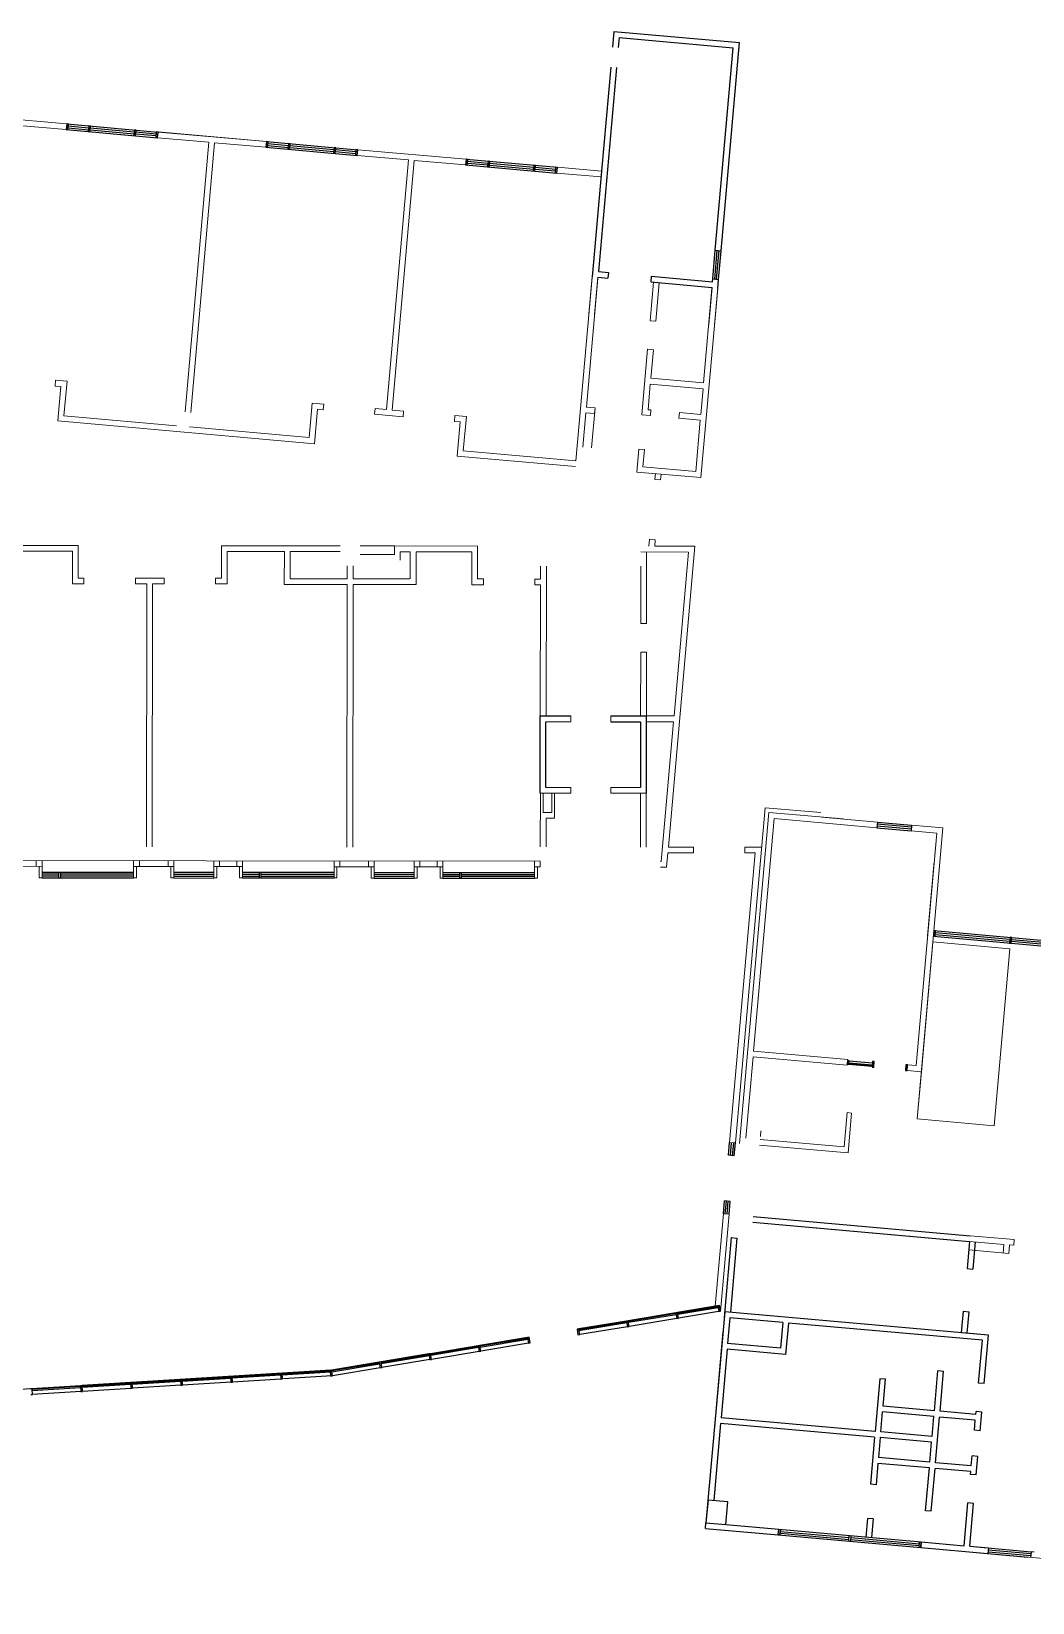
# Model space of a CAD drawing. Header units: millimetres. Extents: x 11680833 to 11851339, y -6212777 to -6078411.
# Drawn here: x 11752600 to 11787564, y -6206407 to -6151557 of the extents above; entities that cross this region are included whole.
import ezdxf

# ---------------------------------------------------------------- set-up
doc = ezdxf.new("R2010")
doc.units = ezdxf.units.MM
doc.header["$LTSCALE"] = 10
for name, color, linetype in [('$1$A-A-建筑索引', 3, 'Continuous'), ('A—墙体', 7, 'Continuous'), ('A—门窗', 135, 'Continuous')]:
    doc.layers.add(name, color=color, linetype=linetype)
for name, color, linetype, lineweight in [('E1-RI-2F$0$A-WALL', 7, 'Continuous', 5), ('E1-RI-2F$0$AUDIT_D_131110141545-10', 7, 'Continuous', 5), ('E1-RV-2F$0$$2$A-WALL', 7, 'Continuous', 5), ('E1-RV-2F$0$A-WALL', 7, 'Continuous', 5)]:
    doc.layers.add(name, color=color, linetype=linetype, lineweight=lineweight)
doc.layers.get('$1$A-A-建筑索引').off()
doc.layers.get('0').off()
doc.styles.add('E1-RV-2F$0$ECADI', font='hzs.shx', dxfattribs={"width": 0.7, "bigfont": 'hztxt.shx'})

# ---------------------------------------------------------------- blocks, each defined once
blk = doc.blocks.new('E1-RV-2F')
at = {"layer": 'E1-RV-2F$0$$2$A-WALL'}
for p, q in [((11772943, -6151557), (11772895, -6152105)), ((11772943, -6151557), (11777326, -6151944)), ((11773125, -6151774), (11773094, -6152122)), ((11773125, -6151774), (11777109, -6152126)), ((11776484, -6159198), (11777109, -6152126)), ((11776683, -6159216), (11777326, -6151944)), ((11773032, -6152820), (11772402, -6159942)), ((11772833, -6152802), (11772511, -6156438)), ((11772511, -6156438), (11772186, -6160119)), ((11776484, -6159198), (11776683, -6159216)), ((11772385, -6160141), (11772733, -6160172)), ((11772402, -6159942), (11772751, -6159973)), ((11772751, -6159973), (11772733, -6160172)), ((11774245, -6160105), (11774228, -6160304)), ((11774245, -6160105), (11776387, -6160294)), ((11774228, -6160304), (11776369, -6160493)), ((11776387, -6160294), (11776396, -6160195)), ((11776396, -6160195), (11776595, -6160212)), ((11776566, -6160536), (11776595, -6160212)), ((11770370, -6178155), (11770370, -6175455)), ((11770370, -6175455), (11771438, -6175455)), ((11772838, -6175455), (11774070, -6175455)), ((11774070, -6175455), (11774070, -6178155)), ((11770570, -6177955), (11770570, -6175655)), ((11772838, -6175655), (11773870, -6175655)), ((11773870, -6175655), (11773870, -6177955)), ((11771438, -6178155), (11770370, -6178155)), ((11771438, -6177955), (11770570, -6177955)), ((11773870, -6177955), (11772838, -6177955)), ((11774070, -6178155), (11772838, -6178155))]:
    blk.add_line(p, q, dxfattribs=at)
at = {"layer": 'E1-RV-2F$0$A-WALL'}
for p, q in [((11772186, -6160119), (11772071, -6161418)), ((11772385, -6160141), (11772270, -6161435)), ((11776255, -6161787), (11776369, -6160493)), ((11776454, -6161805), (11776569, -6160506)), ((11771438, -6175655), (11771438, -6175455)), ((11772838, -6175655), (11772838, -6175455)), ((11770570, -6175655), (11771438, -6175655)), ((11771438, -6177955), (11771438, -6178155)), ((11772838, -6177955), (11772838, -6178155)), ((11777810, -6192928), (11785380, -6193599)), ((11777792, -6193127), (11784964, -6193763)), ((11777792, -6193127), (11785362, -6193798)), ((11777042, -6193663), (11776795, -6196452)), ((11777241, -6193680), (11777011, -6196270)), ((11777042, -6193663), (11777241, -6193680)), ((11785362, -6193798), (11785278, -6194745)), ((11785562, -6193816), (11785478, -6194762)), ((11776918, -6195057), (11776918, -6195057)), ((11785278, -6194745), (11785478, -6194762)), ((11785080, -6196986), (11785146, -6196239)), ((11785146, -6196239), (11785345, -6196256)), ((11785279, -6197003), (11785345, -6196256))]:
    blk.add_line(p, q, dxfattribs=at)
at = {"color": 4, "style": 'E1-RV-2F$0$ECADI', "width": 0.7}
for tag, p in [('无障碍客梯', (11721336, -6174036, 0)), ('货梯', (11717277, -6174958))]:
    blk.add_attdef(tag, p, '', height=450, rotation=11.9526, dxfattribs=at)
blk = doc.blocks.new('E1-RI-2F$0$RECTANGULAR_MULLION_-_60_R')
at = {"layer": 'A—门窗'}
for p, q in [((-30, 75), (30, 75)), ((-30, -125), (-30, 75)), ((30, 75), (30, -125)), ((30, -125), (-30, -125))]:
    blk.add_line(p, q, dxfattribs=at)

msp = doc.modelspace()

# ---------------------------------------------------------------- linework, layer by layer
at = {"layer": 'A—墙体'}
for p, q in [((11772943, -6151557), (11772895, -6152105)), ((11772943, -6151557), (11777326, -6151944)), ((11773125, -6151774), (11773094, -6152122)), ((11773125, -6151774), (11777109, -6152126)), ((11776484, -6159198), (11777109, -6152126)), ((11776683, -6159216), (11777326, -6151944)), ((11773032, -6152820), (11772402, -6159942)), ((11772833, -6152802), (11772511, -6156438)), ((11772511, -6156438), (11772186, -6160119)), ((11776484, -6159198), (11776683, -6159216)), ((11772385, -6160141), (11772733, -6160172)), ((11772402, -6159942), (11772751, -6159973)), ((11772751, -6159973), (11772733, -6160172)), ((11774245, -6160105), (11774228, -6160304)), ((11774245, -6160105), (11776387, -6160294)), ((11774228, -6160304), (11776369, -6160493)), ((11776387, -6160294), (11776396, -6160195)), ((11776396, -6160195), (11776595, -6160212)), ((11776566, -6160536), (11776595, -6160212)), ((11770370, -6175455), (11771438, -6175455)), ((11770370, -6178155), (11770370, -6175455)), ((11772838, -6175455), (11774070, -6175455)), ((11774070, -6175455), (11774070, -6178155)), ((11770570, -6177955), (11770570, -6175655)), ((11772838, -6175655), (11773870, -6175655)), ((11773870, -6175655), (11773870, -6177955)), ((11777810, -6192928), (11785380, -6193599)), ((11777792, -6193127), (11785362, -6193798)), ((11777792, -6193127), (11784964, -6193763)), ((11777042, -6193663), (11776795, -6196452)), ((11777241, -6193680), (11777011, -6196270)), ((11777042, -6193663), (11777241, -6193680)), ((11785362, -6193798), (11785278, -6194745)), ((11785562, -6193816), (11785478, -6194762)), ((11776918, -6195057), (11776918, -6195057)), ((11785278, -6194745), (11785478, -6194762)), ((11776812, -6196252), (11776158, -6203623)), ((11776812, -6196252), (11776158, -6203623)), ((11776812, -6196252), (11776158, -6203623)), ((11786026, -6197070), (11776812, -6196252)), ((11785080, -6196986), (11785146, -6196239)), ((11785146, -6196239), (11785345, -6196256)), ((11785279, -6197003), (11785345, -6196256)), ((11776994, -6196469), (11776914, -6197365)), ((11776994, -6196469), (11776914, -6197365)), ((11778836, -6196632), (11776994, -6196469)), ((11778836, -6196632), (11776994, -6196469)), ((11778836, -6196632), (11778757, -6197529)), ((11778836, -6196632), (11778757, -6197529)), ((11779035, -6196650), (11778938, -6197746)), ((11779035, -6196650), (11778938, -6197746)), ((11785809, -6197251), (11779035, -6196650)), ((11776750, -6196949), (11776456, -6200266)), ((11776750, -6196949), (11776456, -6200266)), ((11778757, -6197529), (11776914, -6197365)), ((11778757, -6197529), (11776914, -6197365)), ((11786026, -6197070), (11785080, -6196986)), ((11785677, -6198745), (11785809, -6197251)), ((11785677, -6198745), (11785809, -6197251)), ((11785876, -6198763), (11786026, -6197070)), ((11785876, -6198763), (11786026, -6197070)), ((11776897, -6197564), (11776684, -6199955)), ((11776897, -6197564), (11776684, -6199955)), ((11778938, -6197746), (11776897, -6197564)), ((11778938, -6197746), (11776897, -6197564)), ((11784135, -6199713), (11784259, -6198318)), ((11784135, -6199713), (11784259, -6198318)), ((11784458, -6198336), (11784259, -6198318)), ((11784458, -6198336), (11784259, -6198318)), ((11784335, -6199730), (11784458, -6198336)), ((11784335, -6199730), (11784458, -6198336)), ((11782227, -6198590), (11782064, -6200432)), ((11782227, -6198590), (11782064, -6200432)), ((11782426, -6198607), (11782227, -6198590)), ((11782426, -6198607), (11782227, -6198590)), ((11782342, -6199554), (11782426, -6198607)), ((11782342, -6199554), (11782426, -6198607)), ((11785876, -6198763), (11785677, -6198745)), ((11785876, -6198763), (11785677, -6198745)), ((11784135, -6199713), (11782342, -6199554)), ((11784135, -6199713), (11782342, -6199554)), ((11776667, -6200154), (11776428, -6202844)), ((11776667, -6200154), (11776428, -6202844)), ((11782046, -6200632), (11776667, -6200154)), ((11782046, -6200632), (11776667, -6200154)), ((11782064, -6200432), (11776684, -6199955)), ((11782064, -6200432), (11776684, -6199955)), ((11782263, -6200450), (11782325, -6199753)), ((11782263, -6200450), (11782325, -6199753)), ((11784117, -6199912), (11782325, -6199753)), ((11784117, -6199912), (11782325, -6199753)), ((11784056, -6200609), (11784117, -6199912)), ((11784056, -6200609), (11784117, -6199912)), ((11784175, -6201523), (11784317, -6199930)), ((11784175, -6201523), (11784317, -6199930)), ((11785562, -6200040), (11784317, -6199930)), ((11785562, -6200040), (11784317, -6199930)), ((11785579, -6199841), (11784335, -6199730)), ((11785579, -6199841), (11784335, -6199730)), ((11785531, -6200389), (11785562, -6200040)), ((11785531, -6200389), (11785562, -6200040)), ((11785579, -6199841), (11785588, -6199741)), ((11785579, -6199841), (11785588, -6199741)), ((11785787, -6199759), (11785588, -6199741)), ((11785787, -6199759), (11785588, -6199741)), ((11785730, -6200406), (11785787, -6199759)), ((11785730, -6200406), (11785787, -6199759)), ((11782046, -6200632), (11781900, -6202275)), ((11782046, -6200632), (11781900, -6202275)), ((11782245, -6200649), (11782183, -6201346)), ((11782245, -6200649), (11782183, -6201346)), ((11784038, -6200808), (11782245, -6200649)), ((11784038, -6200808), (11782245, -6200649)), ((11784056, -6200609), (11782263, -6200450)), ((11784056, -6200609), (11782263, -6200450)), ((11785730, -6200406), (11785531, -6200389)), ((11785730, -6200406), (11785531, -6200389)), ((11783976, -6201505), (11784038, -6200808)), ((11783976, -6201505), (11784038, -6200808)), ((11785420, -6201634), (11785451, -6201285)), ((11785420, -6201634), (11785451, -6201285)), ((11785650, -6201303), (11785451, -6201285)), ((11785650, -6201303), (11785451, -6201285)), ((11782165, -6201546), (11782099, -6202292)), ((11782165, -6201546), (11782099, -6202292)), ((11783958, -6201705), (11782165, -6201546)), ((11783958, -6201705), (11782165, -6201546)), ((11783976, -6201505), (11782183, -6201346)), ((11783976, -6201505), (11782183, -6201346)), ((11783826, -6203199), (11783958, -6201705)), ((11783826, -6203199), (11783958, -6201705)), ((11784025, -6203216), (11784158, -6201722)), ((11784025, -6203216), (11784158, -6201722)), ((11785403, -6201833), (11784158, -6201722)), ((11785403, -6201833), (11784158, -6201722)), ((11785420, -6201634), (11784175, -6201523)), ((11785420, -6201634), (11784175, -6201523)), ((11785373, -6201830), (11785373, -6201830)), ((11785394, -6201932), (11785403, -6201833)), ((11785394, -6201932), (11785403, -6201833)), ((11785593, -6201950), (11785650, -6201303)), ((11785593, -6201950), (11785650, -6201303)), ((11782099, -6202292), (11781900, -6202275)), ((11782099, -6202292), (11781900, -6202275)), ((11785593, -6201950), (11785394, -6201932)), ((11785593, -6201950), (11785394, -6201932)), ((11785173, -6204423), (11785305, -6202929)), ((11785173, -6204423), (11785305, -6202929)), ((11785504, -6202946), (11785305, -6202929)), ((11785504, -6202946), (11785305, -6202929)), ((11781794, -6203470), (11781736, -6204118, 0)), ((11781794, -6203470), (11781736, -6204118, 0)), ((11781993, -6203488, 0), (11781794, -6203470)), ((11781993, -6203488, 0), (11781794, -6203470)), ((11784025, -6203216), (11783826, -6203199)), ((11784025, -6203216), (11783826, -6203199)), ((11785372, -6204441), (11785504, -6202946)), ((11785372, -6204441), (11785504, -6202946)), ((11776140, -6203822), (11778680, -6204047)), ((11776140, -6203822), (11778680, -6204047)), ((11776855, -6203685), (11778698, -6203848)), ((11776855, -6203685), (11778698, -6203848)), ((11776858, -6203655), (11776859, -6203655)), ((11778680, -6204047), (11778698, -6203848)), ((11778680, -6204047), (11778698, -6203848)), ((11778740, -6204053), (11778758, -6203853)), ((11778740, -6204053), (11778758, -6203853)), ((11781993, -6203488, 0), (11781936, -6204136, 0)), ((11781993, -6203488, 0), (11781936, -6204136, 0)), ((11783661, -6204489), (11783678, -6204290)), ((11783661, -6204489), (11783678, -6204290)), ((11783661, -6204489), (11786002, -6204697)), ((11783661, -6204489), (11786002, -6204697)), ((11783678, -6204290), (11785173, -6204423)), ((11783678, -6204290), (11785173, -6204423)), ((11785372, -6204441), (11786019, -6204498)), ((11785372, -6204441), (11786019, -6204498)), ((11786019, -6204498), (11786002, -6204697)), ((11786019, -6204498), (11786002, -6204697))]:
    msp.add_line(p, q, dxfattribs=at)
for points in [[(11776158, -6203623), (11776855, -6203685), (11776926, -6202888), (11776229, -6202826), (11776158, -6203623)], [(11776158, -6203623), (11776855, -6203685), (11776926, -6202888), (11776229, -6202826), (11776158, -6203623)], [(11776140, -6203822), (11776158, -6203623)], [(11776140, -6203822), (11776158, -6203623)]]:
    msp.add_lwpolyline(points, dxfattribs=at)
at = {"layer": 'A—门窗', "extrusion": (0, 0, -1)}
for p, q in [((11753834, -6154787), (11753817, -6154986)), ((11753817, -6154986), (11753876, -6154991)), ((11753894, -6154792), (11753834, -6154787)), ((11753876, -6154991), (11753894, -6154792)), ((11754601, -6154855), (11754584, -6155054)), ((11754584, -6155054), (11754643, -6155059)), ((11754661, -6154860), (11754601, -6154855)), ((11754643, -6155059), (11754661, -6154860)), ((11756195, -6154996), (11756177, -6155195)), ((11756177, -6155195), (11756237, -6155201)), ((11756255, -6155001), (11756195, -6154996)), ((11756237, -6155201), (11756255, -6155001)), ((11756962, -6155065), (11756944, -6155264)), ((11757022, -6155070), (11756962, -6155065)), ((11757004, -6155270), (11757022, -6155070)), ((11756944, -6155264), (11757004, -6155270)), ((11760807, -6155403), (11760789, -6155602)), ((11760789, -6155602), (11760849, -6155608)), ((11760867, -6155409), (11760807, -6155403)), ((11760849, -6155608), (11760867, -6155409)), ((11761574, -6155471), (11761556, -6155670)), ((11761556, -6155670), (11761616, -6155676)), ((11761634, -6155477), (11761574, -6155471)), ((11761616, -6155676), (11761634, -6155477)), ((11763168, -6155613), (11763150, -6155812)), ((11763228, -6155618), (11763168, -6155613)), ((11763210, -6155817), (11763228, -6155618)), ((11763935, -6155681), (11763917, -6155881)), ((11763995, -6155687), (11763935, -6155681)), ((11763977, -6155886), (11763995, -6155687)), ((11763150, -6155812), (11763210, -6155817)), ((11763917, -6155881), (11763977, -6155886)), ((11767780, -6156020), (11767762, -6156219)), ((11767762, -6156219), (11767822, -6156224)), ((11767840, -6156025), (11767780, -6156020)), ((11767822, -6156224), (11767840, -6156025)), ((11768547, -6156088), (11768529, -6156287)), ((11768529, -6156287), (11768589, -6156292)), ((11768607, -6156093), (11768547, -6156088)), ((11768589, -6156292), (11768607, -6156093)), ((11770141, -6156229), (11770123, -6156428)), ((11770200, -6156234), (11770141, -6156229)), ((11770183, -6156434), (11770200, -6156234)), ((11770908, -6156298), (11770890, -6156497)), ((11770967, -6156303), (11770908, -6156298)), ((11770950, -6156502), (11770967, -6156303)), ((11770123, -6156428), (11770183, -6156434)), ((11770890, -6156497), (11770950, -6156502)), ((11781103, -6187485), (11781092, -6187609)), ((11781163, -6187490), (11781103, -6187485)), ((11781152, -6187615), (11781163, -6187490)), ((11781974, -6187516), (11781957, -6187715)), ((11782034, -6187521), (11781974, -6187516)), ((11782016, -6187721), (11782034, -6187521)), ((11781092, -6187609), (11781152, -6187615)), ((11781957, -6187715), (11782016, -6187721)), ((11775166, -6196280), (11775107, -6196290)), ((11775107, -6196290), (11775140, -6196488)), ((11775199, -6196478), (11775166, -6196280)), ((11776630, -6196037), (11776571, -6196047)), ((11776571, -6196047), (11776603, -6196244)), ((11776603, -6196244), (11776663, -6196234)), ((11776663, -6196234), (11776630, -6196037)), ((11771714, -6196855), (11771655, -6196865)), ((11771655, -6196865), (11771688, -6197062)), ((11771747, -6197053), (11771714, -6196855)), ((11773440, -6196568), (11773381, -6196578)), ((11773381, -6196578), (11773414, -6196775)), ((11773414, -6196775), (11773473, -6196765)), ((11773473, -6196765), (11773440, -6196568)), ((11775140, -6196488), (11775199, -6196478)), ((11768261, -6197430), (11768202, -6197440)), ((11768202, -6197440), (11768235, -6197637)), ((11768294, -6197627), (11768261, -6197430)), ((11769988, -6197143), (11769928, -6197153)), ((11769928, -6197153), (11769961, -6197350)), ((11769961, -6197350), (11770020, -6197340)), ((11770020, -6197340), (11769988, -6197143)), ((11771688, -6197062), (11771747, -6197053)), ((11766535, -6197718), (11766476, -6197727)), ((11766476, -6197727), (11766509, -6197925)), ((11766509, -6197925), (11766568, -6197915)), ((11766568, -6197915), (11766535, -6197718)), ((11768235, -6197637), (11768294, -6197627)), ((11759610, -6198509), (11759550, -6198513)), ((11759550, -6198513), (11759563, -6198713)), ((11759623, -6198709), (11759610, -6198509)), ((11761357, -6198401), (11761297, -6198405)), ((11761297, -6198405), (11761309, -6198605)), ((11761369, -6198601), (11761357, -6198401)), ((11763083, -6198292), (11763024, -6198302)), ((11763024, -6198302), (11763056, -6198499)), ((11763056, -6198499), (11763116, -6198490)), ((11763116, -6198490), (11763083, -6198292)), ((11764809, -6198005), (11764750, -6198015)), ((11764750, -6198015), (11764783, -6198212)), ((11764783, -6198212), (11764842, -6198202)), ((11764842, -6198202), (11764809, -6198005)), ((11752624, -6198942), (11752564, -6198946)), ((11752636, -6199142), (11752624, -6198942)), ((11754370, -6198834), (11754310, -6198837)), ((11754310, -6198837), (11754323, -6199037)), ((11754323, -6199037), (11754383, -6199033)), ((11754383, -6199033), (11754370, -6198834)), ((11756117, -6198726), (11756057, -6198729)), ((11756057, -6198729), (11756069, -6198929)), ((11756069, -6198929), (11756129, -6198925)), ((11756129, -6198925), (11756117, -6198726)), ((11757864, -6198617), (11757804, -6198621)), ((11757804, -6198621), (11757816, -6198821)), ((11757816, -6198821), (11757876, -6198817)), ((11757876, -6198817), (11757864, -6198617)), ((11759563, -6198713), (11759623, -6198709)), ((11761309, -6198605), (11761369, -6198601)), ((11752576, -6199145), (11752636, -6199142))]:
    msp.add_line(p, q, dxfattribs=at)
at = {"layer": 'A—门窗'}
for p, q in [((11753817, -6154986), (11757004, -6155268)), ((11753834, -6154787), (11757022, -6155069)), ((11753882, -6154925), (11754590, -6154987)), ((11753888, -6154858), (11754595, -6154921)), ((11754649, -6154993), (11756183, -6155128)), ((11754655, -6154926), (11756189, -6155062)), ((11756243, -6155134), (11756950, -6155196)), ((11756249, -6155067), (11756956, -6155130)), ((11760789, -6155602), (11763977, -6155884)), ((11760807, -6155403), (11763995, -6155685)), ((11760855, -6155541), (11761562, -6155604)), ((11760861, -6155475), (11761568, -6155537)), ((11761622, -6155609), (11763156, -6155745)), ((11761628, -6155543), (11763162, -6155678)), ((11763216, -6155750), (11763923, -6155813)), ((11763222, -6155684), (11763929, -6155746)), ((11767762, -6156219), (11770950, -6156501)), ((11767780, -6156020), (11770967, -6156301)), ((11767828, -6156158), (11768535, -6156220)), ((11767834, -6156091), (11768541, -6156154)), ((11768595, -6156226), (11770129, -6156361)), ((11768601, -6156159), (11770135, -6156295)), ((11770195, -6156300), (11770902, -6156363)), ((11770189, -6156366), (11770896, -6156429)), ((11776396, -6160195), (11776484, -6159198)), ((11776396, -6160195), (11776484, -6159198)), ((11776462, -6160200), (11776550, -6159204)), ((11776462, -6160200), (11776550, -6159204)), ((11776529, -6160206), (11776617, -6159210)), ((11776529, -6160206), (11776617, -6159210)), ((11776595, -6160212), (11776683, -6159216)), ((11776595, -6160212), (11776683, -6159216)), ((11782143, -6179157), (11782125, -6179356)), ((11782131, -6179289), (11783326, -6179395)), ((11782137, -6179223), (11783332, -6179329)), ((11782143, -6179157), (11783338, -6179263)), ((11783338, -6179263), (11783321, -6179462)), ((11782125, -6179356), (11783321, -6179462)), ((11752970, -6180903), (11756170, -6180903)), ((11752970, -6180969), (11753550, -6180969)), ((11753550, -6180903), (11753550, -6181103)), ((11753610, -6180903), (11753610, -6181103)), ((11753610, -6180969), (11756170, -6180969)), ((11757568, -6180911), (11758970, -6180913)), ((11757568, -6180978), (11758970, -6180979)), ((11759970, -6180911), (11763170, -6180911)), ((11759970, -6180978), (11760550, -6180978)), ((11760550, -6180911), (11760550, -6181111)), ((11760610, -6180911), (11760610, -6181111)), ((11760610, -6180978), (11763170, -6180978)), ((11764568, -6180919), (11765970, -6180921)), ((11764568, -6180986), (11765970, -6180988)), ((11766970, -6180919), (11770170, -6180919)), ((11766970, -6180986), (11767550, -6180986)), ((11767550, -6180919), (11767550, -6181119)), ((11767610, -6180919), (11767610, -6181119)), ((11767610, -6180986), (11770170, -6180986)), ((11752970, -6181036), (11753550, -6181036)), ((11752970, -6181103), (11756170, -6181103)), ((11753610, -6181036), (11756170, -6181036)), ((11757568, -6181045), (11758970, -6181046)), ((11757568, -6181111), (11758970, -6181113)), ((11759970, -6181044), (11760550, -6181044)), ((11759970, -6181111), (11763170, -6181111)), ((11760610, -6181044), (11763170, -6181044)), ((11764568, -6181053), (11765970, -6181054)), ((11764568, -6181119), (11765970, -6181121)), ((11766970, -6181053), (11767550, -6181053)), ((11766970, -6181119), (11770170, -6181119)), ((11767610, -6181053), (11770170, -6181053)), ((11784098, -6183145), (11789477, -6183622)), ((11784116, -6182946), (11789495, -6183423)), ((11784164, -6183084), (11786764, -6183314)), ((11784170, -6183017), (11786769, -6183248)), ((11786823, -6183320), (11789422, -6183550)), ((11786829, -6183253), (11789428, -6183484)), ((11781155, -6187571), (11781153, -6187597)), ((11781963, -6187643), (11781155, -6187571)), ((11781163, -6187490), (11781970, -6187562)), ((11781152, -6187615), (11781959, -6187686)), ((11781153, -6187597), (11781961, -6187668)), ((11781961, -6187668), (11781963, -6187643)), ((11783139, -6187628), (11783122, -6187827)), ((11783122, -6187827), (11783182, -6187832)), ((11783199, -6187633), (11783139, -6187628)), ((11783182, -6187832), (11783199, -6187633)), ((11776945, -6190793), (11776984, -6190344)), ((11777144, -6190810), (11776945, -6190793)), ((11777011, -6190799), (11777051, -6190350)), ((11777118, -6190356), (11777078, -6190805)), ((11777144, -6190810), (11777184, -6190362)), ((11776764, -6192835), (11776803, -6192386)), ((11777003, -6192404), (11776803, -6192386)), ((11776830, -6192841), (11776870, -6192392)), ((11776896, -6192847), (11776936, -6192398)), ((11776963, -6192852), (11777003, -6192404)), ((11775107, -6196290), (11773440, -6196568)), ((11775112, -6196320), (11773445, -6196598)), ((11773449, -6196623), (11775116, -6196346)), ((11775116, -6196346), (11775112, -6196320)), ((11776630, -6196037), (11775166, -6196280)), ((11776576, -6196077), (11775171, -6196311)), ((11775171, -6196311), (11775176, -6196336)), ((11775176, -6196336), (11776580, -6196102)), ((11776663, -6196234), (11775199, -6196478)), ((11773381, -6196578), (11771714, -6196855)), ((11773386, -6196608), (11771719, -6196885)), ((11771719, -6196885), (11771723, -6196910)), ((11771723, -6196910), (11773390, -6196633)), ((11773414, -6196775), (11771747, -6197053)), ((11773390, -6196633), (11773386, -6196608)), ((11775140, -6196488), (11773473, -6196765)), ((11768202, -6197440), (11766535, -6197718)), ((11769928, -6197153), (11768261, -6197430)), ((11769933, -6197183), (11768266, -6197460)), ((11768271, -6197485), (11769938, -6197208)), ((11769961, -6197350), (11768294, -6197627)), ((11769938, -6197208), (11769933, -6197183)), ((11766476, -6197727), (11764809, -6198005)), ((11766481, -6197757), (11764814, -6198035)), ((11764818, -6198060), (11766485, -6197783)), ((11766509, -6197925), (11764842, -6198202)), ((11766485, -6197783), (11766481, -6197757)), ((11768207, -6197470), (11766540, -6197748)), ((11766540, -6197748), (11766544, -6197773)), ((11766544, -6197773), (11768211, -6197495)), ((11768235, -6197637), (11766568, -6197915)), ((11768211, -6197495), (11768207, -6197470)), ((11768266, -6197460), (11768271, -6197485)), ((11763053, -6198297), (11756087, -6198727)), ((11763053, -6198297), (11756087, -6198727)), ((11763053, -6198297), (11756087, -6198727)), ((11759550, -6198513), (11757864, -6198617)), ((11759552, -6198544), (11757865, -6198648)), ((11759554, -6198569), (11759552, -6198544)), ((11761297, -6198405), (11759610, -6198509)), ((11761299, -6198435), (11759612, -6198540)), ((11759612, -6198540), (11759614, -6198565)), ((11759614, -6198565), (11761300, -6198461)), ((11761300, -6198461), (11761299, -6198435)), ((11761327, -6198403), (11761339, -6198603)), ((11763046, -6198327), (11761359, -6198432)), ((11761359, -6198432), (11761360, -6198457)), ((11761360, -6198457), (11763047, -6198353)), ((11763074, -6198295), (11761387, -6198399)), ((11763086, -6198495), (11761399, -6198599)), ((11763047, -6198353), (11763046, -6198327)), ((11764750, -6198015), (11763083, -6198292)), ((11764755, -6198045), (11763088, -6198322)), ((11763088, -6198322), (11763092, -6198348)), ((11763092, -6198348), (11764759, -6198070)), ((11764783, -6198212), (11763116, -6198490)), ((11764759, -6198070), (11764755, -6198045)), ((11764814, -6198035), (11764818, -6198060)), ((11753387, -6198895), (11736176, -6199959)), ((11754310, -6198837), (11752624, -6198942)), ((11754312, -6198868), (11752625, -6198972)), ((11752625, -6198972), (11752627, -6198998)), ((11752627, -6198998), (11754314, -6198893)), ((11754323, -6199037), (11752636, -6199142)), ((11754314, -6198893), (11754312, -6198868)), ((11756057, -6198729), (11754370, -6198834)), ((11756059, -6198760), (11754372, -6198864)), ((11754372, -6198864), (11754374, -6198890)), ((11754374, -6198890), (11756060, -6198785)), ((11756069, -6198929), (11754383, -6199033)), ((11756060, -6198785), (11756059, -6198760)), ((11757804, -6198621), (11756117, -6198726)), ((11757806, -6198652), (11756119, -6198756)), ((11756119, -6198756), (11756120, -6198781)), ((11756120, -6198781), (11757807, -6198677)), ((11757816, -6198821), (11756129, -6198925)), ((11757807, -6198677), (11757806, -6198652)), ((11757865, -6198648), (11757867, -6198673)), ((11757867, -6198673), (11759554, -6198569)), ((11759563, -6198713), (11757876, -6198817)), ((11761309, -6198605), (11759623, -6198709)), ((11778698, -6203848), (11783678, -6204290)), ((11778746, -6203986), (11781147, -6204199)), ((11778746, -6203986), (11781147, -6204199)), ((11778752, -6203920), (11781153, -6204133)), ((11778752, -6203920), (11781153, -6204133)), ((11778680, -6204047), (11783661, -6204489)), ((11778680, -6204047), (11783661, -6204489)), ((11781206, -6204205), (11783607, -6204418)), ((11781206, -6204205), (11783607, -6204418)), ((11781212, -6204138), (11783613, -6204351)), ((11781212, -6204138), (11783613, -6204351)), ((11785621, -6204463), (11787514, -6204631)), ((11786013, -6204564), (11787508, -6204697)), ((11785604, -6204662), (11787397, -6204821)), ((11786007, -6204631), (11787502, -6204763)), ((11787514, -6204631), (11787496, -6204830))]:
    msp.add_line(p, q, dxfattribs=at)
for points in [[(11778698, -6203848), (11778758, -6203853), (11778740, -6204053), (11778680, -6204047)], [(11781158, -6204067), (11781218, -6204072), (11781200, -6204271), (11781141, -6204266)], [(11781158, -6204067), (11781218, -6204072), (11781200, -6204271), (11781141, -6204266)], [(11783619, -6204285), (11783678, -6204290), (11783661, -6204489), (11783601, -6204484)], [(11783619, -6204285), (11783678, -6204290), (11783661, -6204489), (11783601, -6204484)]]:
    msp.add_lwpolyline(points, close=True, dxfattribs=at)
at = {"layer": 'E1-RI-2F$0$A-WALL'}
for p, q in [((11750049, -6154452), (11753834, -6154787)), ((11752024, -6154827), (11753817, -6154986)), ((11753817, -6154986), (11753834, -6154787)), ((11753817, -6154986), (11753834, -6154787)), ((11757004, -6155268), (11757022, -6155069)), ((11757004, -6155268), (11757022, -6155069)), ((11760807, -6155403), (11757022, -6155068)), ((11757022, -6155069), (11760807, -6155403)), ((11757004, -6155268), (11758797, -6155426)), ((11757965, -6164840), (11758797, -6155426)), ((11758164, -6164857), (11758997, -6155444)), ((11758996, -6155444), (11760789, -6155602)), ((11760789, -6155602), (11760807, -6155403)), ((11760789, -6155602), (11760807, -6155403)), ((11763977, -6155884), (11763995, -6155685)), ((11763977, -6155884), (11763995, -6155685)), ((11763995, -6155685), (11767780, -6156020)), ((11763977, -6155884), (11765770, -6156043)), ((11763977, -6155884), (11765770, -6156042)), ((11765000, -6164759), (11765770, -6156042)), ((11765199, -6164776), (11765969, -6156060)), ((11765969, -6156060), (11767762, -6156219)), ((11767762, -6156219), (11767780, -6156020)), ((11767762, -6156219), (11767780, -6156020)), ((11770950, -6156501), (11770967, -6156301)), ((11770950, -6156501), (11770967, -6156301)), ((11770967, -6156301), (11772511, -6156438)), ((11770950, -6156501), (11772494, -6156637)), ((11772183, -6160148), (11771618, -6166549)), ((11772383, -6160166), (11771984, -6164674)), ((11774208, -6161658), (11774327, -6160313)), ((11774408, -6161675), (11774526, -6160331)), ((11775983, -6167134), (11776566, -6160536)), ((11776074, -6163830), (11776367, -6160518)), ((11774408, -6161675), (11774205, -6161658)), ((11773918, -6164945), (11774120, -6162654)), ((11774320, -6162671), (11774120, -6162654)), ((11774231, -6163667), (11774320, -6162671)), ((11774135, -6164763), (11774214, -6163867)), ((11774214, -6163867), (11776057, -6164030)), ((11774231, -6163667), (11776074, -6163830)), ((11775977, -6164926), (11776057, -6164030)), ((11757671, -6165323), (11753737, -6164975)), ((11771967, -6164873), (11771861, -6166068)), ((11771967, -6164873), (11771861, -6166068)), ((11772265, -6164899), (11771967, -6164873)), ((11771967, -6164873), (11772265, -6164899)), ((11771984, -6164674), (11772283, -6164700)), ((11771984, -6164674), (11772283, -6164700)), ((11772283, -6164700), (11772265, -6164899)), ((11773918, -6164945), (11774217, -6164971)), ((11774135, -6164763), (11774234, -6164772)), ((11774234, -6164772), (11774217, -6164971)), ((11775230, -6164860), (11775213, -6165059)), ((11775213, -6165059), (11775960, -6165125)), ((11775977, -6164926), (11775230, -6164860)), ((11762485, -6165950), (11753520, -6165157)), ((11762303, -6165733), (11758120, -6165363)), ((11775801, -6166918), (11775960, -6165125)), ((11773742, -6166939), (11773812, -6166140)), ((11773812, -6166140), (11774011, -6166158)), ((11773958, -6166757), (11774011, -6166158)), ((11767466, -6166382), (11771600, -6166748)), ((11767683, -6166201), (11771618, -6166549)), ((11773742, -6166939), (11775983, -6167134)), ((11773958, -6166757), (11775801, -6166918)), ((11774371, -6167194), (11774389, -6166995)), ((11774371, -6167194), (11774571, -6167212)), ((11774571, -6167212), (11774588, -6167013)), ((11774165, -6169530), (11774187, -6169286)), ((11774386, -6169304), (11774187, -6169286)), ((11774366, -6169530), (11774386, -6169304)), ((11749733, -6169501), (11754234, -6169506)), ((11752008, -6169704), (11754033, -6169706)), ((11754033, -6169706), (11754032, -6170843)), ((11754034, -6169506), (11754234, -6169506)), ((11754234, -6169506), (11754233, -6170643)), ((11759234, -6169512), (11759233, -6170643)), ((11759234, -6169512), (11763383, -6169517)), ((11759433, -6169713), (11759432, -6170843)), ((11759433, -6169713), (11761433, -6169715)), ((11761433, -6169715), (11761431, -6170868)), ((11761633, -6169715), (11761631, -6170668)), ((11761633, -6169715), (11763383, -6169717)), ((11764082, -6169818), (11765283, -6169820)), ((11765283, -6169820), (11765283, -6169518)), ((11765283, -6169520), (11768184, -6169523)), ((11765483, -6169520), (11765483, -6169518)), ((11765483, -6169720), (11765830, -6169720)), ((11765483, -6170020), (11765483, -6169720)), ((11765830, -6169720), (11765831, -6170670)), ((11766031, -6169720), (11766031, -6170870)), ((11766031, -6169720), (11767983, -6169723)), ((11767983, -6169723), (11767982, -6170873)), ((11768184, -6169523), (11768183, -6170673)), ((11773882, -6169730), (11775553, -6169732)), ((11774079, -6172230), (11774082, -6169730)), ((11774366, -6169530), (11775771, -6169532)), ((11774843, -6180030), (11775771, -6169532)), ((11775047, -6175455), (11775553, -6169732)), ((11763632, -6170218), (11763631, -6170668)), ((11763832, -6170218), (11763831, -6170668)), ((11770583, -6170226), (11770582, -6175455)), ((11773879, -6172230), (11773882, -6170230)), ((11754032, -6170843), (11754434, -6170843)), ((11754434, -6170643), (11754233, -6170643)), ((11754434, -6170843), (11754434, -6170643)), ((11756234, -6170643), (11756234, -6170843)), ((11756732, -6170643), (11756234, -6170643)), ((11756234, -6170843), (11756632, -6170843)), ((11756632, -6170843), (11756620, -6180024)), ((11757234, -6170643), (11756732, -6170643)), ((11756832, -6170843), (11756820, -6180024)), ((11756832, -6170843), (11757234, -6170843)), ((11757234, -6170843), (11757234, -6170643)), ((11759034, -6170643), (11759034, -6170843)), ((11759233, -6170643), (11759034, -6170643)), ((11759034, -6170843), (11759432, -6170843)), ((11763631, -6170868), (11761431, -6170868)), ((11763631, -6170668), (11761631, -6170668)), ((11763631, -6170868), (11763620, -6180032)), ((11763831, -6170868), (11763820, -6180032)), ((11763831, -6170668), (11765806, -6170670)), ((11763831, -6170868), (11766031, -6170870)), ((11767982, -6170873), (11768383, -6170873)), ((11768183, -6170673), (11768383, -6170673)), ((11768383, -6170873), (11768383, -6170673)), ((11770183, -6170676), (11770183, -6170875)), ((11770382, -6170676), (11770183, -6170676)), ((11770183, -6170875), (11770382, -6170876)), ((11770207, -6170876), (11770382, -6170876)), ((11770382, -6170876), (11770370, -6175455)), ((11773879, -6172230), (11774079, -6172230)), ((11773875, -6175455), (11773878, -6173230)), ((11773878, -6173230), (11774078, -6173230)), ((11774075, -6175455), (11774078, -6173230)), ((11770800, -6175455), (11770582, -6175455)), ((11774598, -6180531), (11775029, -6175655)), ((11777184, -6190362), (11778222, -6178658)), ((11778222, -6178658), (11780164, -6178830)), ((11770472, -6178826), (11770772, -6178826)), ((11770572, -6179026), (11770872, -6179026)), ((11777333, -6190375), (11778358, -6178821)), ((11778358, -6178821), (11780948, -6179051)), ((11778539, -6179038), (11782125, -6179356)), ((11780200, -6178984), (11782143, -6179157)), ((11783338, -6179263), (11784434, -6179360)), ((11783321, -6179462), (11784217, -6179541)), ((11784217, -6179541), (11783497, -6187659)), ((11784434, -6179360), (11783679, -6187876)), ((11774781, -6180731), (11774825, -6180229)), ((11774825, -6180229), (11775720, -6180230)), ((11774843, -6180030), (11775720, -6180030)), ((11775720, -6180030), (11775720, -6180230)), ((11776984, -6190344), (11777881, -6180230)), ((11777520, -6180230), (11777520, -6180030)), ((11777520, -6180030), (11778100, -6180030)), ((11777520, -6180230), (11777881, -6180230)), ((11751970, -6180704), (11752970, -6180705)), ((11752170, -6180704), (11752870, -6180705)), ((11752770, -6180505), (11752770, -6180705)), ((11752870, -6180505), (11752870, -6180505)), ((11752870, -6180705), (11752870, -6181103)), ((11752970, -6180505), (11752970, -6181103)), ((11756170, -6180509), (11756170, -6181103)), ((11756170, -6180709), (11757570, -6180710)), ((11756270, -6180709), (11756270, -6181103)), ((11756370, -6180509), (11756370, -6180709)), ((11757370, -6180511), (11757370, -6180711)), ((11757470, -6180710), (11757470, -6181111)), ((11757570, -6180511), (11757569, -6181111)), ((11758970, -6180513), (11758970, -6181111)), ((11758970, -6180712), (11759970, -6180713)), ((11759070, -6180513), (11759070, -6180513)), ((11759070, -6180713), (11759070, -6181111)), ((11759170, -6180513), (11759170, -6180713)), ((11759170, -6180713), (11759870, -6180713)), ((11759770, -6180513), (11759770, -6180713)), ((11759870, -6180513), (11759870, -6180513)), ((11759870, -6180713), (11759870, -6181111)), ((11759970, -6180513), (11759970, -6181111)), ((11763170, -6180517), (11763170, -6181111)), ((11763170, -6180717), (11764570, -6180719)), ((11763270, -6180717), (11763270, -6181111)), ((11763370, -6180518), (11763370, -6180717)), ((11764370, -6180519), (11764370, -6180719)), ((11764470, -6180719), (11764470, -6181119)), ((11764570, -6180519), (11764569, -6181119)), ((11765970, -6180521), (11765970, -6181119)), ((11765970, -6180720), (11766970, -6180722)), ((11766070, -6180521), (11766070, -6180521)), ((11766070, -6180721), (11766070, -6181119)), ((11766170, -6180521), (11766170, -6180721)), ((11766170, -6180721), (11766870, -6180722)), ((11766770, -6180522), (11766770, -6180722)), ((11766870, -6180522), (11766870, -6180522)), ((11766870, -6180722), (11766870, -6181119)), ((11766970, -6180522), (11766970, -6181119)), ((11770170, -6180526), (11770170, -6181119)), ((11770170, -6180725), (11770370, -6180726)), ((11770270, -6180725), (11770270, -6181119)), ((11770370, -6180526), (11770370, -6180726)), ((11774569, -6180531), (11774598, -6180531)), ((11774569, -6180731), (11774781, -6180731)), ((11784129, -6180537), (11783899, -6183132)), ((11752970, -6181103), (11752870, -6181103)), ((11756270, -6181103), (11756170, -6181103)), ((11757568, -6181111), (11757470, -6181111)), ((11759070, -6181111), (11758970, -6181111)), ((11759970, -6181111), (11759870, -6181111)), ((11763270, -6181111), (11763170, -6181111)), ((11764568, -6181119), (11764470, -6181119)), ((11766070, -6181119), (11765970, -6181119)), ((11766970, -6181119), (11766870, -6181119)), ((11770270, -6181119), (11770170, -6181119)), ((11783679, -6187876), (11783181, -6187832)), ((11783182, -6187822), (11783200, -6187623)), ((11783497, -6187659), (11783199, -6187633)), ((11783680, -6187866), (11783533, -6189520)), ((11781090, -6189303), (11780984, -6190498)), ((11781242, -6189317), (11781090, -6189303)), ((11781118, -6190711), (11781242, -6189317)), ((11780984, -6190498), (11778048, -6190238)), ((11778057, -6190138), (11778075, -6189939)), ((11777184, -6190362), (11776984, -6190344)), ((11781118, -6190711), (11778031, -6190437)), ((11776477, -6196062), (11776764, -6192835)), ((11776663, -6196234), (11776963, -6192852)), ((11776963, -6192852), (11776764, -6192835)), ((11785380, -6193599), (11786924, -6193736)), ((11785336, -6194097), (11786730, -6194221)), ((11785362, -6193798), (11786558, -6193904)), ((11785544, -6194015), (11785562, -6193816)), ((11786558, -6193904), (11786531, -6194203)), ((11786757, -6193922), (11786730, -6194221)), ((11786757, -6193922), (11786906, -6193935)), ((11786906, -6193935), (11786924, -6193736)), ((11805277, -6206407), (11783895, -6204510)), ((11787614, -6204639), (11787514, -6204631))]:
    msp.add_line(p, q, dxfattribs=at)
for points in [[(11764083, -6169518), (11765283, -6169518)], [(11735381, -6170834), (11735370, -6180484), (11770370, -6180526)], [(11777550, -6190194), (11777802, -6187355), (11781089, -6187647), (11781106, -6187445), (11777819, -6187156), (11778539, -6179038)]]:
    msp.add_lwpolyline(points, dxfattribs=at)
msp.add_lwpolyline([(11786223, -6189758), (11783533, -6189520), (11784081, -6183344), (11786770, -6183583)], close=True, dxfattribs=at)
at = {"layer": 'E1-RI-2F$0$AUDIT_D_131110141545-10'}
for p, q in [((11753445, -6163737), (11753427, -6163936)), ((11753626, -6163954), (11753427, -6163936)), ((11753843, -6163772), (11753445, -6163737)), ((11753520, -6165157), (11753626, -6163954)), ((11753737, -6164975), (11753843, -6163772)), ((11762303, -6165733), (11762410, -6164530)), ((11762410, -6164530), (11762808, -6164565)), ((11762485, -6165950), (11762591, -6164747)), ((11762591, -6164747), (11762790, -6164764)), ((11762808, -6164565), (11762790, -6164764)), ((11764601, -6164724), (11764584, -6164923)), ((11764584, -6164923), (11765082, -6164967)), ((11764601, -6164724), (11765000, -6164759)), ((11765580, -6165011), (11765082, -6164967)), ((11765597, -6164812), (11765199, -6164776)), ((11765597, -6164812), (11765580, -6165011)), ((11767390, -6164970), (11767373, -6165169)), ((11767789, -6165005), (11767390, -6164970)), ((11767683, -6166201), (11767789, -6165005)), ((11772283, -6164700), (11772160, -6166094)), ((11767572, -6165187), (11767373, -6165169)), ((11767466, -6166382), (11767572, -6165187)), ((11770382, -6170226), (11770382, -6170672)), ((11774070, -6175455), (11775047, -6175455)), ((11774070, -6175655), (11775029, -6175655)), ((11770373, -6178155), (11770371, -6180026)), ((11770473, -6178155), (11770472, -6178826)), ((11770773, -6178155), (11770772, -6178826)), ((11770873, -6178155), (11770872, -6179026)), ((11773870, -6178155), (11773870, -6180030)), ((11774070, -6178155), (11774070, -6180030)), ((11770572, -6179026), (11770571, -6180026))]:
    msp.add_line(p, q, dxfattribs=at)
at = {"layer": 'E1-RV-2F$0$$2$A-WALL'}
for p, q in [((11772943, -6151557), (11772895, -6152105)), ((11772943, -6151557), (11777326, -6151944)), ((11773125, -6151774), (11773094, -6152122)), ((11773125, -6151774), (11777109, -6152126)), ((11776484, -6159198), (11777109, -6152126)), ((11776683, -6159216), (11777326, -6151944)), ((11773032, -6152820), (11772402, -6159942)), ((11772833, -6152802), (11772511, -6156438)), ((11772511, -6156438), (11772186, -6160119)), ((11776484, -6159198), (11776683, -6159216)), ((11772385, -6160141), (11772733, -6160172)), ((11772402, -6159942), (11772751, -6159973)), ((11772751, -6159973), (11772733, -6160172)), ((11774245, -6160105), (11774228, -6160304)), ((11774245, -6160105), (11776387, -6160294)), ((11774228, -6160304), (11776369, -6160493)), ((11776387, -6160294), (11776396, -6160195)), ((11776396, -6160195), (11776595, -6160212)), ((11776566, -6160536), (11776595, -6160212)), ((11770370, -6175455), (11771438, -6175455)), ((11770370, -6178155), (11770370, -6175455)), ((11772838, -6175455), (11774070, -6175455)), ((11774070, -6175455), (11774070, -6178155)), ((11770570, -6177955), (11770570, -6175655)), ((11772838, -6175655), (11773870, -6175655)), ((11773870, -6175655), (11773870, -6177955)), ((11771438, -6178155), (11770370, -6178155)), ((11771438, -6177955), (11770570, -6177955)), ((11773870, -6177955), (11772838, -6177955)), ((11774070, -6178155), (11772838, -6178155))]:
    msp.add_line(p, q, dxfattribs=at)

# ---------------------------------------------------------------- block references
at = {"layer": '$1$A-A-建筑索引', "color": 3}
msp.add_blockref('E1-RV-2F', (0, 0), dxfattribs=at)
at = {"layer": 'A—门窗', "extrusion": (0, 0, -1), "rotation": 185.06777112059}
for p in [(-11784135, -6183073), (-11786794, -6183309)]:
    msp.add_blockref('E1-RI-2F$0$RECTANGULAR_MULLION_-_60_R', p, dxfattribs=at)

doc.saveas('drawing.dxf')
